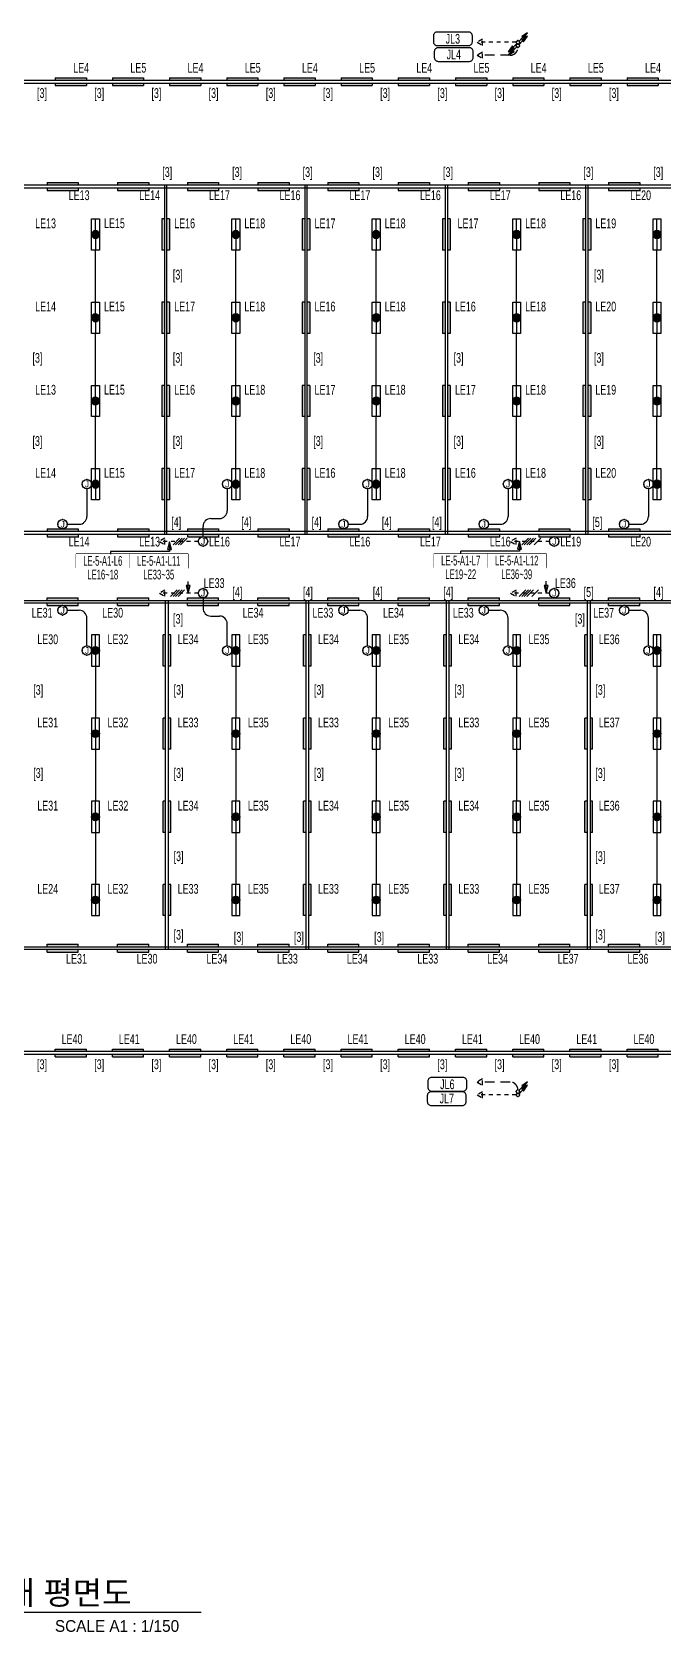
# Model space of a CAD drawing. Header units: millimetres. Extents: x 86947 to 500447, y -530175 to 1059536.
# Drawn here: x 312358 to 336633, y 539394 to 600942 of the extents above; entities that cross this region are included whole.
import ezdxf
from ezdxf.enums import TextEntityAlignment as Align

# ---------------------------------------------------------------- set-up
doc = ezdxf.new("R2010")
doc.units = ezdxf.units.MM
doc.header["$LTSCALE"] = 150
doc.set_wipeout_variables(frame=1)
doc.linetypes.add('D1', pattern=[3, 1, -1, 1])
doc.linetypes.add('D2', pattern=[6.5, 2.5, -1.5, 2.5])
for name, color, linetype in [('------01 Distribution Panel', 3, 'Continuous'), ('------03 Lighting Fixture', 3, 'Continuous'), ('------04 Lighting Switch', 2, 'Continuous'), ('------04 Number of Strands (가닥수)', 1, 'Continuous'), ('-----20 General Symbol', 3, 'Continuous'), ('-----21 Embeded Wire in Ceiling or Wall', 4, 'Continuous'), ('-----22 Embeded in Floor', 4, 'D2'), ('-----23 Concealed or Exposed Wire', 4, 'D1'), ('-----28 Race Way', 1, 'Continuous'), ('-----29 Indicator', 1, 'Continuous'), ('-----41 Drawing Title', 2, 'Continuous')]:
    doc.layers.add(name, color=color, linetype=linetype)
doc.styles.add('ELEC', font='')
doc.styles.get('ELEC').set_extended_font_data('Dotum')

# ---------------------------------------------------------------- blocks, each defined once
blk = doc.blocks.new('E17')
h = blk.add_hatch(color=256)
h.paths.add_polyline_path([(600, 100), (-600, 100), (-600, 0), (600, 0)])
h.paths.add_polyline_path([(600, -100), (-600, -100), (-600, -200), (600, -200)])
for p, q in [((-600, 100), (600, 100)), ((-600, 100), (-600, 0)), ((600, 100), (600, 0)), ((600, 100), (600, 0)), ((-600, -100), (-600, -200)), ((-600, -200), (600, -200)), ((600, -100), (600, -200))]:
    blk.add_line(p, q)
blk = doc.blocks.new('O04')
blk.add_circle((0, 0), 150)
for p in [(-150, 0), (0, 150), (150, 0), (0, -150)]:
    blk.add_point(p)
at = {"style": 'ELEC'}
blk.add_text('J', height=214, dxfattribs=at).set_placement((0, 0), align=Align.MIDDLE)
blk = doc.blocks.new('D14')
at = {"linetype": 'Continuous'}
for p, q in [((-150, 0), (-600, 0)), ((150, 0), (600, 0))]:
    blk.add_line(p, q, dxfattribs=at)
blk.add_lwpolyline([(600, 150), (-600, 150), (-600, -150), (600, -150)], close=True, dxfattribs=at)
blk.add_circle((0, 0), 150, dxfattribs=at)
for p in [(-150, 0), (0, 150), (150, 0), (0, -150)]:
    blk.add_point(p)
blk = doc.blocks.new('E14')
blk.add_hatch(color=256).paths.add_polyline_path([(-150, 0, 1), (150, 0, 1)])
blk.add_blockref('D14', (0, 0))
blk = doc.blocks.new('O07')
blk.add_lwpolyline([(0, -100), (173, 0), (0, 100)], close=True)
blk = doc.blocks.new('*U47')
at = {"color": 0}
for p, q in [((-226, -106), (-14, 106)), ((-146, -106), (66, 106)), ((-66, -106), (146, 106)), ((14, -106), (226, 106))]:
    blk.add_line(p, q, dxfattribs=at)
blk = doc.blocks.new('*U46')
at = {"color": 0}
for p, q in [((-306, -106), (-94, 106)), ((-226, -106), (-14, 106)), ((-146, -106), (66, 106)), ((-66, -106), (146, 106)), ((94, -106), (306, 106))]:
    blk.add_line(p, q, dxfattribs=at)
blk = doc.blocks.new('O01')
blk.add_hatch(color=256).paths.add_polyline_path([(-149, -218), (-218, -149), (-368, -368)])
blk.add_line((-46, -46), (-184, -184))
blk.add_lwpolyline([(-368, -368), (-149, -218), (-218, -149), (-368, -368)])
blk.add_circle((0, 0), 65)
for p in [(-65, 0), (-65, 0), (0, 65), (0, 65), (65, 0), (65, 0), (0, -65), (0, -65)]:
    blk.add_point(p)

msp = doc.modelspace()

# ---------------------------------------------------------------- linework, layer by layer
at = {"layer": '------01 Distribution Panel', "color": 1, "elevation": 0}
for points in [[(314054, 580334), (316109, 580334), (316109, 580859), (314054, 580859)], [(327825, 580346), (329879, 580346), (329879, 580871), (327825, 580871)]]:
    msp.add_lwpolyline(points, close=True, dxfattribs=at)
at = {"layer": '-----21 Embeded Wire in Ceiling or Wall'}
for p, q in [((314800, 590550), (314800, 592550)), ((320200, 590550), (320200, 592550)), ((325600, 590550), (325600, 592550)), ((331000, 590550), (331000, 592550)), ((336400, 590550), (336400, 592550)), ((314800, 587350), (314800, 589350)), ((320200, 587350), (320200, 589350)), ((325600, 587350), (325600, 589350)), ((331000, 587350), (331000, 589350)), ((336400, 587350), (336400, 589350)), ((314800, 584150), (314800, 586150)), ((320200, 584150), (320200, 586150)), ((325600, 584150), (325600, 586150)), ((331000, 584150), (331000, 586150)), ((336400, 584150), (336400, 586150)), ((314470, 583370), (314470, 582305)), ((319870, 583370), (319870, 582525)), ((325270, 583370), (325270, 582305)), ((330670, 583370), (330670, 582305)), ((336070, 583370), (336070, 582305)), ((313717, 582005), (314170, 582005)), ((318937, 581525), (318937, 581925)), ((319237, 582225), (319570, 582225)), ((324517, 582005), (324970, 582005)), ((329917, 582005), (330370, 582005)), ((335317, 582005), (335770, 582005)), ((318937, 579175), (318937, 578775)), ((313717, 578695), (314170, 578695)), ((324517, 578695), (324970, 578695)), ((329917, 578695), (330370, 578695)), ((335317, 578695), (335770, 578695)), ((314470, 577330), (314470, 578395)), ((319237, 578475), (319570, 578475)), ((319870, 577330), (319870, 578175)), ((325270, 577330), (325270, 578395)), ((330670, 577330), (330670, 578395)), ((336070, 577330), (336070, 578395)), ((314800, 576550), (314800, 574550)), ((320200, 576550), (320200, 574550)), ((325600, 576550), (325600, 574550)), ((331000, 576550), (331000, 574550)), ((336400, 576550), (336400, 574550)), ((314800, 573350), (314800, 571350)), ((320200, 573350), (320200, 571350)), ((325600, 573350), (325600, 571350)), ((331000, 573350), (331000, 571350)), ((336400, 573350), (336400, 571350)), ((314800, 570150), (314800, 568150)), ((320200, 570150), (320200, 568150)), ((325600, 570150), (325600, 568150)), ((331000, 570150), (331000, 568150)), ((336400, 570150), (336400, 568150))]:
    msp.add_line(p, q, dxfattribs=at)
for centre, start, end in [((314170, 582305), 270, 0), ((319570, 582525), 270, 0), ((324970, 582305), 270, 0), ((330370, 582305), 270, 0), ((335770, 582305), 270, 0), ((319237, 581925), 90, 180), ((314170, 578395), 0, 90), ((319237, 578775), 180, 270), ((324970, 578395), 0, 90), ((330370, 578395), 0, 90), ((335770, 578395), 0, 90), ((319570, 578175), 0, 90)]:
    msp.add_arc(centre, 300, start, end, dxfattribs=at)
at = {"layer": '-----22 Embeded in Floor'}
for p, q in [((330750, 600050), (329485, 600050)), ((330750, 560550), (329485, 560550))]:
    msp.add_line(p, q, dxfattribs=at)
for centre, start, end in [((330750, 600350), 270, 0), ((330750, 560250), 0, 90)]:
    msp.add_arc(centre, 300, start, end, dxfattribs=at)
at = {"layer": '-----23 Concealed or Exposed Wire', "elevation": 0}
for points in [[(330985, 600545), (329485, 600545)], [(330985, 560055), (329485, 560055)]]:
    msp.add_lwpolyline(points, dxfattribs=at)
at = {"layer": '-----23 Concealed or Exposed Wire'}
for points in [[(318757, 581345), (317257, 581345)], [(332270, 581345), (330770, 581345)], [(318757, 579355), (317257, 579355)], [(332270, 579355), (330770, 579355)]]:
    msp.add_lwpolyline(points, dxfattribs=at)
at = {"layer": '-----28 Race Way', "elevation": 0}
for points in [[(277750, 598980), (341150, 598980), (341150, 599080), (277750, 599080)], [(277525, 594950), (341975, 594950), (341975, 595050), (277525, 595050)], [(317550, 581625), (317550, 595050), (317450, 595050), (317450, 581625)], [(322950, 581625), (322950, 595050), (322850, 595050), (322850, 581625)], [(328350, 581625), (328350, 595050), (328250, 595050), (328250, 581625)], [(333750, 581625), (333750, 595050), (333650, 595050), (333650, 581625)], [(309550, 581625), (339175, 581625), (339175, 581725), (309550, 581725)], [(279725, 579075), (339175, 579075), (339175, 578975), (279725, 578975)], [(317600, 579075), (317600, 565650), (317500, 565650), (317500, 579075)], [(323000, 579075), (323000, 565650), (322900, 565650), (322900, 579075)], [(328400, 579075), (328400, 565650), (328300, 565650), (328300, 579075)], [(333825, 579075), (333825, 565650), (333725, 565650), (333725, 579075)], [(277525, 565750), (341975, 565750), (341975, 565650), (277525, 565650)]]:
    msp.add_lwpolyline(points, close=True, dxfattribs=at)
at = {"layer": '-----28 Race Way'}
msp.add_lwpolyline([(277750, 561620), (341150, 561620), (341150, 561720), (277750, 561720)], close=True, dxfattribs=at)
at = {"layer": '-----41 Drawing Title', "color": 7}
msp.add_line((318861, 540150), (300039, 540150), dxfattribs=at)
at = {"color": 1, "linetype": 'Continuous', "elevation": 0}
for points in [[(327798, 600567, 0.414214), (327948, 600417), (329148, 600417, 0.414214), (329298, 600567), (329298, 600792, 0.414214), (329148, 600942), (327948, 600942, 0.414214), (327798, 600792)], [(327834, 599963, 0.414214), (327984, 599813), (329184, 599813, 0.414214), (329334, 599963), (329334, 600188, 0.414214), (329184, 600338), (327984, 600338, 0.414214), (327834, 600188)], [(327586, 560351, 0.414214), (327736, 560201), (328936, 560201, 0.414214), (329086, 560351), (329086, 560576, 0.414214), (328936, 560726), (327736, 560726, 0.414214), (327586, 560576)], [(327565, 559800, 0.414214), (327715, 559650), (328915, 559650, 0.414214), (329065, 559800), (329065, 560025, 0.414214), (328915, 560175), (327715, 560175, 0.414214), (327565, 560025)]]:
    msp.add_lwpolyline(points, format="xyb", close=True, dxfattribs=at)

# ---------------------------------------------------------------- block references
at = {"layer": '------03 Lighting Fixture', "color": 3}
for p in [(313850, 599080), (316050, 599080), (318250, 599080), (320450, 599080), (322650, 599080), (324850, 599080), (327050, 599080), (329250, 599080), (331450, 599080), (333650, 599080), (335850, 599080), (313537, 595050), (316250, 595050), (318937, 595050), (321650, 595050), (324337, 595050), (327050, 595050), (329737, 595050), (332450, 595050), (335137, 595050), (313537, 581725), (316250, 581725), (318937, 581725), (321650, 581725), (324337, 581725), (327050, 581725), (329737, 581725), (332450, 581725), (335137, 581725)]:
    msp.add_blockref('E17', p, dxfattribs=at)
at = {"layer": '------03 Lighting Fixture', "xscale": -1, "rotation": 270}
for p in [(314800, 593150), (320200, 593150), (325600, 593150), (331000, 593150), (336400, 593150), (314800, 589950), (320200, 589950), (325600, 589950), (331000, 589950), (336400, 589950), (314800, 586750), (320200, 586750), (325600, 586750), (331000, 586750), (336400, 586750), (314800, 583550), (320200, 583550), (325600, 583550), (331000, 583550), (336400, 583550)]:
    msp.add_blockref('E14', p, dxfattribs=at)
at = {"layer": '------03 Lighting Fixture', "color": 3, "rotation": 270}
for p in [(317550, 593150), (322950, 593150), (328350, 593150), (333750, 593150), (317550, 589950), (322950, 589950), (328350, 589950), (333750, 589950), (317550, 586750), (322950, 586750), (328350, 586750), (333750, 586750), (317550, 583550), (322950, 583550), (328350, 583550), (333750, 583550)]:
    msp.add_blockref('E17', p, dxfattribs=at)
at = {"layer": '------03 Lighting Fixture', "color": 3, "xscale": -1}
for p, rotation in [((313537, 578975), 180), ((316250, 578975), 180), ((318937, 578975), 180), ((321650, 578975), 180), ((324337, 578975), 180), ((327050, 578975), 180), ((329737, 578975), 180), ((332450, 578975), 180), ((335137, 578975), 180), ((317600, 577150), 270), ((323000, 577150), 270), ((328400, 577150), 270), ((333825, 577150), 270), ((317600, 573950), 270), ((323000, 573950), 270), ((328400, 573950), 270), ((333825, 573950), 270), ((317600, 570750), 270), ((323000, 570750), 270), ((328400, 570750), 270), ((333825, 570750), 270), ((317600, 567550), 270), ((323000, 567550), 270), ((328400, 567550), 270), ((333825, 567550), 270), ((313537, 565650), 180), ((316250, 565650), 180), ((318937, 565650), 180), ((321650, 565650), 180), ((324337, 565650), 180), ((327050, 565650), 180), ((329737, 565650), 180), ((332450, 565650), 180), ((335137, 565650), 180), ((313850, 561620), 180), ((316050, 561620), 180), ((318250, 561620), 180), ((320450, 561620), 180), ((322650, 561620), 180), ((324850, 561620), 180), ((327050, 561620), 180), ((329250, 561620), 180), ((331450, 561620), 180), ((333650, 561620), 180), ((335850, 561620), 180)]:
    msp.add_blockref('E17', p, dxfattribs=dict(at, rotation=rotation))
at = {"layer": '------03 Lighting Fixture', "rotation": 270}
for p in [(314800, 577150), (320200, 577150), (325600, 577150), (331000, 577150), (336400, 577150), (314800, 573950), (320200, 573950), (325600, 573950), (331000, 573950), (336400, 573950), (314800, 570750), (320200, 570750), (325600, 570750), (331000, 570750), (336400, 570750), (314800, 567550), (320200, 567550), (325600, 567550), (331000, 567550), (336400, 567550)]:
    msp.add_blockref('E14', p, dxfattribs=at)
at = {"layer": '------04 Number of Strands (가닥수)', "xscale": 1.2, "yscale": 1.2, "zscale": 1.2}
for name, p in [('*U47', (318055, 581345)), ('*U46', (331568, 581345)), ('*U47', (317959, 579355)), ('*U46', (331472, 579355))]:
    msp.add_blockref(name, p, dxfattribs=at)
at = {"layer": '-----20 General Symbol', "rotation": 180}
for p in [(331050, 600545), (331050, 600415), (331050, 560185), (331050, 560055)]:
    msp.add_blockref('O01', p, dxfattribs=at)
at = {"layer": '-----20 General Symbol'}
for p in [(331050, 600545), (331050, 600415)]:
    msp.add_blockref('O01', p, dxfattribs=at)
at = {"layer": '-----20 General Symbol', "xscale": 1.2, "yscale": 1.2, "zscale": 1.2}
for p in [(314470, 583550), (319870, 583550), (325270, 583550), (330670, 583550), (336070, 583550), (313537, 582005), (324337, 582005), (329737, 582005), (335137, 582005), (318937, 581345), (332450, 581345), (318937, 579355), (332450, 579355), (313537, 578695), (324337, 578695), (329737, 578695), (335137, 578695), (314470, 577150), (319870, 577150), (325270, 577150), (330670, 577150), (336070, 577150)]:
    msp.add_blockref('O04', p, dxfattribs=at)
at = {"layer": '-----23 Concealed or Exposed Wire', "xscale": 1.199999999953434, "yscale": 1.199999999953434, "zscale": 1.199999999953434, "rotation": 180}
for p in [(329693, 600545), (329693, 600050), (317465, 581345), (330978, 581345), (317465, 579355), (330978, 579355), (329693, 560550), (329693, 560055)]:
    msp.add_blockref('O07', p, dxfattribs=at)

# ---------------------------------------------------------------- texts
at = {"layer": '------04 Lighting Switch', "style": 'ELEC', "width": 0.7}
for s, p in [('LE4', (314249, 599563)), ('LE5', (316449, 599563)), ('LE4', (318649, 599563)), ('LE5', (320849, 599563)), ('LE4', (323049, 599563)), ('LE5', (325249, 599563)), ('LE4', (327449, 599563)), ('LE5', (329649, 599563)), ('LE4', (331849, 599563)), ('LE5', (334049, 599563)), ('LE4', (336249, 599563)), ('LE13', (314171, 594663)), ('LE14', (316884, 594663)), ('LE17', (319571, 594663)), ('LE16', (322284, 594663)), ('LE17', (324971, 594663)), ('LE16', (327684, 594663)), ('LE17', (330371, 594663)), ('LE16', (333084, 594663)), ('LE20', (335771, 594663)), ('LE13', (312880, 593581)), ('LE15', (315530, 593581)), ('LE16', (318230, 593581)), ('LE18', (320930, 593581)), ('LE17', (323630, 593581)), ('LE18', (326330, 593581)), ('LE17', (329130, 593581)), ('LE18', (331730, 593581)), ('LE19', (334430, 593581)), ('LE14', (312880, 590381)), ('LE15', (315530, 590381)), ('LE17', (318230, 590381)), ('LE18', (320930, 590381)), ('LE16', (323630, 590381)), ('LE18', (326330, 590381)), ('LE16', (329030, 590381)), ('LE18', (331730, 590381)), ('LE20', (334430, 590381)), ('LE13', (312880, 587181)), ('LE15', (315530, 587181)), ('LE16', (318230, 587181)), ('LE18', (320930, 587181)), ('LE17', (323630, 587181)), ('LE18', (326330, 587181)), ('LE17', (329030, 587181)), ('LE18', (331730, 587181)), ('LE19', (334430, 587181)), ('LE14', (312880, 583981)), ('LE15', (315530, 583981)), ('LE17', (318230, 583981)), ('LE18', (320930, 583981)), ('LE16', (323630, 583981)), ('LE18', (326330, 583981)), ('LE16', (329030, 583981)), ('LE18', (331730, 583981)), ('LE20', (334430, 583981)), ('LE16', (319571, 581338)), ('LE17', (322284, 581338)), ('LE16', (324971, 581338)), ('LE19', (333084, 581338)), ('LE20', (335771, 581338)), ('LE33', (319364, 579744)), ('LE36', (332877, 579744)), ('LE31', (312749, 578603)), ('LE30', (315462, 578603)), ('LE34', (320862, 578603)), ('LE33', (323549, 578603)), ('LE34', (326262, 578603)), ('LE33', (328949, 578603)), ('LE37', (334349, 578603)), ('LE30', (312963, 577581)), ('LE32', (315663, 577581)), ('LE34', (318363, 577581)), ('LE35', (321063, 577581)), ('LE34', (323763, 577581)), ('LE35', (326463, 577581)), ('LE34', (329163, 577581)), ('LE35', (331863, 577581)), ('LE36', (334563, 577581)), ('LE31', (312963, 574381)), ('LE32', (315663, 574381)), ('LE33', (318363, 574381)), ('LE35', (321063, 574381)), ('LE33', (323763, 574381)), ('LE35', (326463, 574381)), ('LE33', (329163, 574381)), ('LE35', (331863, 574381)), ('LE37', (334563, 574381)), ('LE31', (312963, 571181)), ('LE32', (315663, 571181)), ('LE34', (318363, 571181)), ('LE35', (321063, 571181)), ('LE34', (323763, 571181)), ('LE35', (326463, 571181)), ('LE34', (329163, 571181)), ('LE35', (331863, 571181)), ('LE36', (334563, 571181)), ('LE24', (312963, 567981)), ('LE32', (315663, 567981)), ('LE33', (318363, 567981)), ('LE35', (321063, 567981)), ('LE33', (323763, 567981)), ('LE35', (326463, 567981)), ('LE33', (329163, 567981)), ('LE35', (331863, 567981)), ('LE37', (334563, 567981)), ('LE31', (314071, 565293)), ('LE30', (316784, 565293)), ('LE34', (319471, 565293)), ('LE33', (322184, 565293)), ('LE34', (324871, 565293)), ('LE33', (327584, 565293)), ('LE34', (330271, 565293)), ('LE37', (332984, 565293)), ('LE36', (335671, 565293)), ('LE40', (313899, 562203)), ('LE41', (316099, 562203)), ('LE40', (318299, 562203)), ('LE41', (320499, 562203)), ('LE40', (322699, 562203)), ('LE41', (324899, 562203)), ('LE40', (327099, 562203)), ('LE41', (329299, 562203)), ('LE40', (331499, 562203)), ('LE41', (333699, 562203)), ('LE40', (335899, 562203))]:
    msp.add_text(s, height=375, dxfattribs=at).set_placement(p, align=Align.MIDDLE)
at = {"layer": '-----28 Race Way', "style": 'ELEC', "width": 0.7}
for s, p in [('[3]', (312744, 598546)), ('[3]', (314944, 598546)), ('[3]', (317144, 598546)), ('[3]', (319344, 598546)), ('[3]', (321544, 598546)), ('[3]', (323744, 598546)), ('[3]', (325944, 598546)), ('[3]', (328144, 598546)), ('[3]', (330344, 598546)), ('[3]', (332544, 598546)), ('[3]', (334744, 598546)), ('[3]', (317561, 595507)), ('[3]', (320249, 595507)), ('[3]', (322961, 595507)), ('[3]', (325649, 595507)), ('[3]', (328361, 595507)), ('[3]', (333761, 595507)), ('[3]', (336449, 595507)), ('[3]', (317967, 591560)), ('[3]', (334167, 591560)), ('[3]', (312567, 588360)), ('[3]', (317967, 588360)), ('[3]', (323367, 588360)), ('[3]', (328767, 588360)), ('[3]', (334167, 588360)), ('[3]', (312567, 585160)), ('[3]', (317967, 585160)), ('[3]', (323367, 585160)), ('[3]', (328767, 585160)), ('[3]', (334167, 585160)), ('[4]', (317906, 582041)), ('[4]', (320606, 582041)), ('[4]', (323306, 582041)), ('[4]', (326006, 582041)), ('[4]', (327935, 582041)), ('[5]', (334106, 582041)), ('[4]', (320259, 579352)), ('[4]', (322971, 579352)), ('[4]', (325659, 579352)), ('[5]', (333771, 579352)), ('[4]', (336459, 579352)), ('[3]', (317976, 578321)), ('[3]', (333434, 578321)), ('[3]', (312596, 575589)), ('[3]', (317996, 575589)), ('[3]', (323396, 575589)), ('[3]', (328796, 575589)), ('[3]', (334221, 575589)), ('[3]', (312596, 572389)), ('[3]', (317996, 572389)), ('[3]', (323396, 572389)), ('[3]', (328796, 572389)), ('[3]', (334221, 572389)), ('[3]', (317996, 569189)), ('[3]', (334221, 569189)), ('[3]', (317996, 566167)), ('[3]', (320313, 566084)), ('[3]', (322626, 566084)), ('[3]', (325713, 566084)), ('[3]', (334221, 566167)), ('[3]', (336513, 566084)), ('[3]', (312744, 561186)), ('[3]', (314944, 561186)), ('[3]', (317144, 561186)), ('[3]', (319344, 561186)), ('[3]', (321544, 561186)), ('[3]', (323744, 561186)), ('[3]', (325944, 561186)), ('[3]', (328144, 561186)), ('[3]', (330344, 561186)), ('[3]', (332544, 561186)), ('[3]', (334744, 561186))]:
    msp.add_text(s, height=375, dxfattribs=at).set_placement(p, align=Align.MIDDLE)
at = {"layer": '-----41 Drawing Title', "color": 2, "style": 'ELEC'}
msp.add_text('지상5층 전등설비 확대 평면도', height=900, dxfattribs=at).set_placement((300998, 540450))
at = {"layer": '-----41 Drawing Title', "style": 'ELEC'}
msp.add_text('SCALE A1 : 1/150', height=450, dxfattribs=at).set_placement((318019, 539400), align=Align.RIGHT)
at = {"linetype": 'Continuous', "style": 'ELEC', "width": 0.7}
for s, p in [('JL3', (328548, 600680)), ('JL4', (328584, 600076)), ('JL7', (328315, 559912)), ('JL6', (328336, 560464))]:
    msp.add_text(s, height=375, dxfattribs=at).set_placement(p, align=Align.MIDDLE)

# ---------------------------------------------------------------- next in the draw order: wipeouts: each hides what was drawn before it
at = {"color": 1}
for points in [[(314054, 580334), (316109, 580334), (316109, 580859), (314054, 580859)], [(327825, 580346), (329879, 580346), (329879, 580871), (327825, 580871)]]:
    msp.add_wipeout(points, dxfattribs=at)

# ---------------------------------------------------------------- next in the draw order: linework, layer by layer
at = {"layer": '-----29 Indicator'}
for p, q in [((315381, 580954), (315381, 580859)), ((328852, 580871), (328852, 580966))]:
    msp.add_line(p, q, dxfattribs=at)

# ---------------------------------------------------------------- next in the draw order: texts
at = {"layer": '------04 Lighting Switch', "style": 'ELEC', "width": 0.7}
for s, p in [('LE14', (314171, 581338)), ('LE17', (327684, 581338))]:
    msp.add_text(s, height=375, dxfattribs=at).set_placement(p, align=Align.MIDDLE)

# ---------------------------------------------------------------- next in the draw order: wipeouts: each hides what was drawn before it
at = {"color": 1}
for points in [[(314054, 579809), (316109, 579809), (316109, 580334), (314054, 580334)], [(327825, 579821), (329879, 579821), (329879, 580346), (327825, 580346)]]:
    msp.add_wipeout(points, dxfattribs=at)

# ---------------------------------------------------------------- next in the draw order: linework, layer by layer
at = {"layer": '------01 Distribution Panel', "color": 1, "elevation": 0}
for points in [[(316109, 580334), (318363, 580334), (318363, 580859), (316109, 580859)], [(329879, 580346), (332134, 580346), (332134, 580871), (329879, 580871)]]:
    msp.add_lwpolyline(points, close=True, dxfattribs=at)

# ---------------------------------------------------------------- next in the draw order: texts
at = {"layer": '-----28 Race Way', "style": 'ELEC', "width": 0.7}
msp.add_text('[4]', height=375, dxfattribs=at).set_placement((328371, 579352), align=Align.MIDDLE)
at = {"style": 'ELEC', "width": 0.6}
for s, p in [('LE16~18', (315081, 580072)), ('LE19~22', (328852, 580083))]:
    msp.add_text(s, height=375, dxfattribs=at).set_placement(p, align=Align.MIDDLE_CENTER)

# ---------------------------------------------------------------- next in the draw order: wipeouts: each hides what was drawn before it
at = {"color": 1}
for points in [[(316109, 580334), (318363, 580334), (318363, 580859), (316109, 580859)], [(329879, 580346), (332134, 580346), (332134, 580871), (329879, 580871)]]:
    msp.add_wipeout(points, dxfattribs=at)

# ---------------------------------------------------------------- next in the draw order: linework, layer by layer
at = {"layer": '-----29 Indicator', "color": 1}
for p, q in [((317645, 581333), (317570, 581033)), ((317570, 581033), (317720, 581033)), ((317720, 581033), (317645, 581333)), ((331116, 581345), (331041, 581045)), ((331041, 581045), (331191, 581045)), ((331191, 581045), (331116, 581345))]:
    msp.add_line(p, q, dxfattribs=at)
at = {"layer": '-----29 Indicator'}
for p, q in [((317645, 581333), (317645, 580954)), ((331116, 581345), (331116, 580966)), ((317645, 580954), (315381, 580954)), ((331116, 580966), (328852, 580966))]:
    msp.add_line(p, q, dxfattribs=at)

# ---------------------------------------------------------------- next in the draw order: texts
at = {"layer": '------04 Lighting Switch', "style": 'ELEC', "width": 0.7}
for s, p in [('LE13', (316884, 581338)), ('LE16', (330371, 581338))]:
    msp.add_text(s, height=375, dxfattribs=at).set_placement(p, align=Align.MIDDLE)

# ---------------------------------------------------------------- next in the draw order: wipeouts: each hides what was drawn before it
at = {"color": 1}
for points in [[(316109, 579809), (318363, 579809), (318363, 580334), (316109, 580334)], [(329879, 579821), (332134, 579821), (332134, 580346), (329879, 580346)]]:
    msp.add_wipeout(points, dxfattribs=at)

# ---------------------------------------------------------------- next in the draw order: linework, layer by layer
at = {"layer": '-----29 Indicator'}
for p, q in [((318363, 579355), (318363, 579809)), ((332134, 579355), (332134, 579821))]:
    msp.add_line(p, q, dxfattribs=at)
at = {"layer": '-----29 Indicator', "color": 1}
for p, q in [((318438, 579655), (318288, 579655)), ((318288, 579655), (318363, 579355)), ((318363, 579355), (318438, 579655)), ((332209, 579655), (332059, 579655)), ((332059, 579655), (332134, 579355)), ((332134, 579355), (332209, 579655))]:
    msp.add_line(p, q, dxfattribs=at)

# ---------------------------------------------------------------- next in the draw order: texts
at = {"style": 'ELEC', "width": 0.6}
for s, p in [('LE-5-A1-L6', (315081, 580597)), ('LE-5-A1-L11', (317236, 580597)), ('LE-5-A1-L7', (328852, 580608)), ('LE-5-A1-L12', (331007, 580608)), ('LE33~35', (317236, 580072)), ('LE36~39', (331007, 580083))]:
    msp.add_text(s, height=375, dxfattribs=at).set_placement(p, align=Align.MIDDLE_CENTER)

doc.saveas('drawing.dxf')
